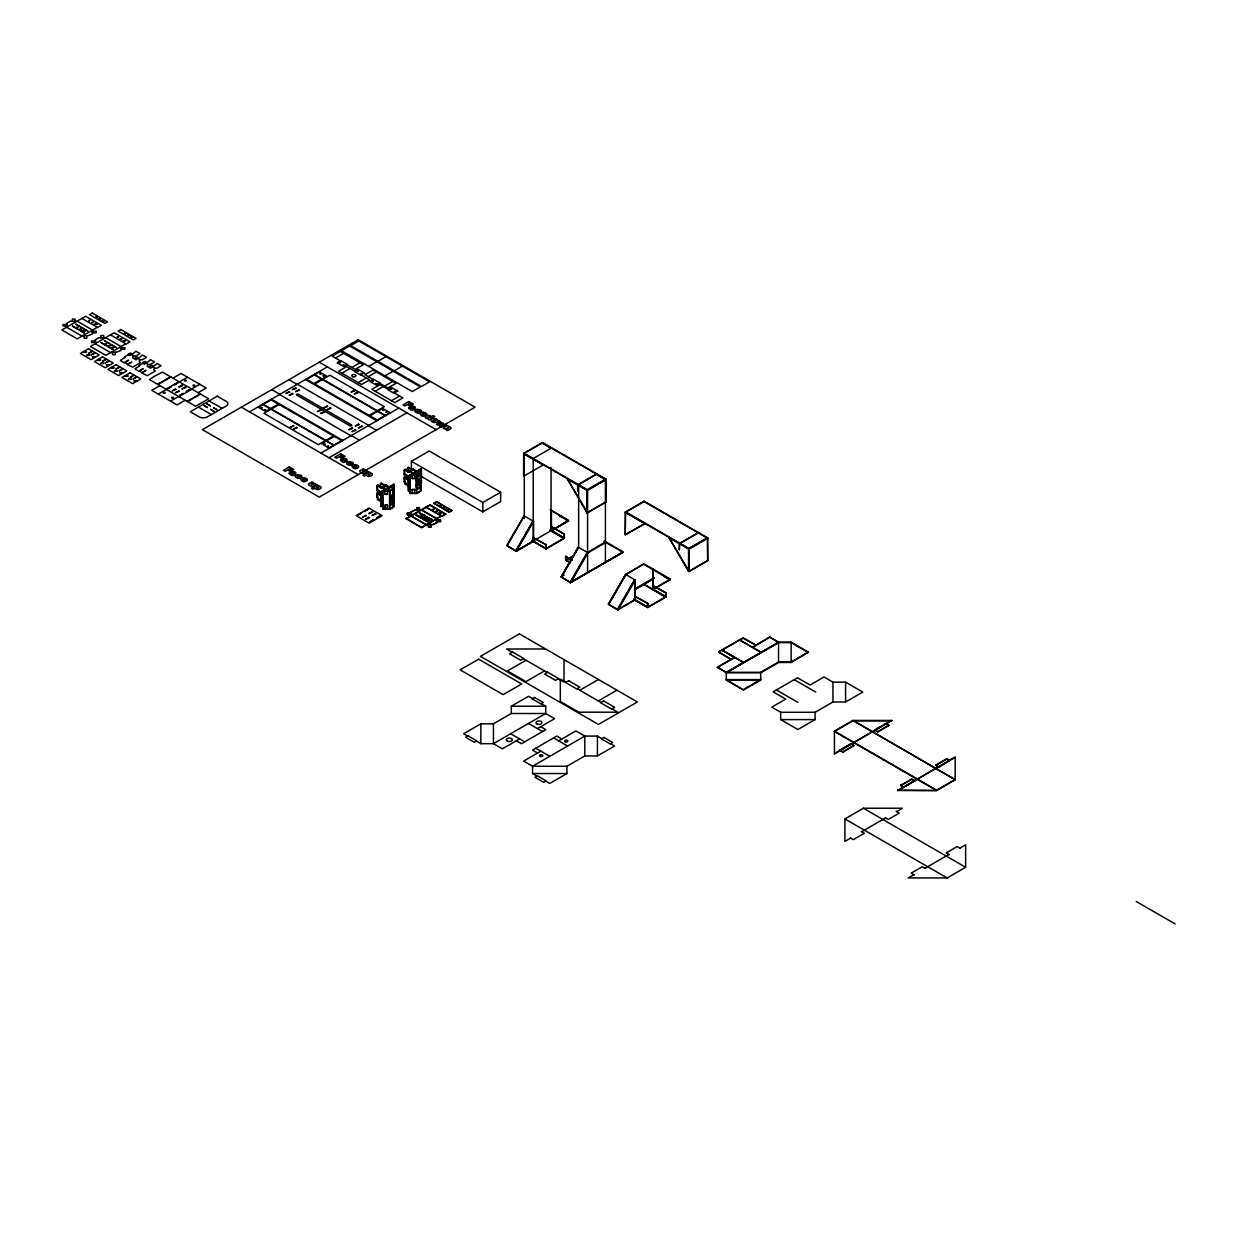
<?xml version="1.0" encoding="UTF-8"?>
<svg xmlns="http://www.w3.org/2000/svg" width="1237" height="1237" viewBox="0 0 1237 1237"><rect width="100%" height="100%" fill="white"/><g stroke="black" fill="none" stroke-linecap="round" stroke-linejoin="round"><path stroke-width="1.5" d="M66.643 326.042L66.628 327.233L82.044 336.124L84.101 336.124M95.172 342.525L95.172 343.7L110.588 352.607L112.644 352.607M289.195 473.06L290.695 472.271A2.675 1.546 0 0 1 292.179 472.596L294.669 473.044L291.669 471.529C300.174 470.91 293.586 478.533 289.968 474.127A2.35 1.361 0 0 1 289.18 473.261M340.531 459.978L342.03 459.19A2.675 1.546 0 0 1 343.515 459.53L345.989 459.963L343.005 458.463C351.494 457.829 344.922 465.452 341.304 461.045A2.35 1.361 0 0 1 340.515 460.195M408.736 407.7L410.236 406.911A2.675 1.546 0 0 1 411.72 407.251L414.209 407.684L411.21 406.184C419.714 405.55 413.127 413.173 409.509 408.767A2.35 1.361 0 0 1 408.72 407.916M89.605 355.359L86.977 355.467M103.599 363.554L100.97 363.508M117.082 371.332L114.469 371.316M131.168 379.403L128.54 379.45M524.009 515.829L506.706 545.548L516.401 551.145L533.595 541.218L533.595 521.365L523.9 515.767M524.287 515.984L507.093 545.764L516.015 551.3L533.209 541.373L533.209 458.54L551.053 448.242L542.131 443.093M515.736 550.759L532.931 520.978M516.015 551.3L533.209 521.133M516.401 551.145L533.595 521.365M551.331 510.355L568.649 520.978L551.455 530.92L551.455 511.051M551.053 467.416L551.053 531.06L568.525 520.282L550.233 509.721M605.805 542.44L587.962 552.753L578.251 547.141L561.057 576.937L570.767 582.534L623.015 552.367L603.919 541.358M578.375 547.218L561.181 576.999L564.18 575.128M578.653 547.372L561.443 577.153L570.381 582.689L622.613 552.522L622.891 551.671L604.584 541.095M570.102 582.148L587.297 552.367M570.381 582.689L587.575 552.522L605.697 541.744M570.767 582.534L587.962 552.753M613.969 546.522L613.691 547.372M625.535 574.447L608.341 604.228L618.036 609.826L635.23 580.045L625.535 574.447L643.379 564.134L670.284 579.658L652.703 589.74L652.981 569.035M608.449 604.29L625.644 574.509M617.371 609.439L634.566 579.658M635.23 580.045L635.23 599.899L617.65 609.98L634.844 579.813L634.844 600.131L647.446 607.398L666.063 596.636L666.063 592.894L653.09 585.843L666.063 592.894M661.238 573.813L660.975 574.664M663.944 576.38L669.897 579.813L670.176 578.962L644.044 563.886L625.922 574.664L608.728 604.445L617.65 609.98M86.899 354.864L89.59 354.849M100.955 362.982L103.645 362.967M114.438 370.76L117.113 370.744M128.493 378.878L131.184 378.862M92.404 356.627L94.986 356.612M106.459 364.745L109.057 364.729M119.927 372.523L122.525 372.523M133.998 380.64L136.58 380.625M86.435 352.251L83.93 352.313M94.971 357.215L92.435 357.215M100.491 360.369L98.032 360.477M109.026 365.332L106.49 365.332M113.943 368.178L111.423 368.162M122.509 373.11L119.927 373.064M127.968 376.342L125.509 376.326M136.565 381.228L134.029 381.228M391.464 499.825C390.799 503.258 394.216 497.088 390.165 500.428M83.884 351.664L86.42 351.664M97.955 359.781L100.475 359.781M111.423 367.575L113.959 367.559M125.478 375.677L128.014 375.677M165 393.273L163.361 393.289M186.184 381.042L184.545 381.058M173.536 398.206L171.897 398.206M194.75 385.959L193.111 386.006M163.346 392.407L165 392.392M184.514 380.176L186.184 380.161M171.881 397.324L173.551 397.324M193.065 385.109L194.719 385.094M97.321 327.31L77.266 338.892L61.85 329.985L85.616 316.27L101.357 325.362L97.646 327.496L81.905 318.419M125.865 343.793L105.81 355.375L90.394 346.468L114.16 332.753L129.9 341.829L126.189 343.979L110.449 334.887M157.563 384.29L170.551 376.79M157.934 384.506L170.922 377.007M159.929 385.65L151.826 390.335L177.046 404.901L185.148 400.216M172.917 378.166L181.035 373.481L206.254 388.031L198.136 392.717M166.052 389.191L179.04 381.692M158.321 394.093L166.423 389.408M179.411 381.908L187.529 377.223M170.551 401.144L178.669 396.458M191.642 388.975L199.76 384.29M179.04 396.675L192.013 389.191M187.143 401.36L200.131 393.876M187.529 401.577L200.502 394.093M335.521 358.034L343.639 353.349M249.487 411.859L327.388 366.879M271.027 399.86L258.208 407.251L260.079 408.334L261.703 407.406L262.445 407.839L260.821 408.767L263.326 410.205L265.692 409.71L264.069 410.638L265.568 411.504L278.387 404.112M306.59 379.311L319.424 371.92L321.295 373.002L319.672 373.93L320.414 374.363L322.037 373.435L324.542 374.873L322.919 375.816L323.661 376.234L325.285 375.306L326.784 376.172L313.966 383.578M279.145 404.545L263.96 413.297L318.388 444.717L333.573 435.965M296.524 394.51L297.328 394.031M314.708 383.996L329.877 375.244L384.305 406.664L369.136 415.431M341.876 373.172L349.994 368.487M351.88 367.482L359.998 362.797M368.672 366.415L376.79 361.73M377.904 361.328L386.021 356.643M368.255 376.651L376.373 371.966M358.235 382.62L366.353 377.934M385.032 375.847L393.15 371.162M394.263 370.775L402.381 366.09M375.105 391.248L383.223 386.562M384.614 386.099L392.732 381.413M391.464 400.695L399.582 396.01M350.952 425.93L351.756 425.466M334.315 436.398L321.496 443.789L325.362 444.16L323.738 445.088L326.243 446.542L328.609 446.031L326.985 446.959L328.856 448.041L341.675 440.65M369.878 415.864L382.712 408.457L384.212 409.323L382.589 410.267L384.954 409.756L387.444 411.194L385.836 412.137L388.202 411.627L390.072 412.71L377.254 420.116M320.893 453.082L398.793 408.102M329.011 457.767L406.896 412.787M411.395 470.663L411.395 461.293L429.239 450.995L500.645 492.218L500.645 501.588L482.801 511.886L421.353 476.415M382.805 501.913L376.914 497.382L376.914 493.64L377.934 493.053L381.986 495.388L377.285 493.424L377.285 490.532L381.336 492.45L376.914 489.898L376.914 486.141L377.934 485.043L385.387 489.172M381.274 483.126L380.254 484.208L381.274 483.126L388.743 487.239M410.019 486.187L404.128 481.672L404.128 477.915L405.164 477.327L409.215 479.678L404.514 477.698L404.514 474.822L408.566 477.157L409.215 476.353L404.128 474.173L404.128 470.431L405.164 469.333L409.864 472.039L409.864 471.111L409.864 472.039M407.483 472.24L407.483 468.498L408.504 467.4L413.204 470.106L413.204 469.179L413.204 470.106M376.914 486.141L377.934 485.043M404.128 470.431L405.164 469.333M407.483 468.498L408.504 467.4M376.914 489.898L381.986 492.079M380.254 487.966L380.903 483.837M404.128 474.173L409.215 476.353M382.635 486.821L381.986 488.136L382.635 486.821L386.037 488.801M385.975 484.889L385.325 486.203L385.975 484.889L389.392 486.868L389.392 488.739M377.285 490.532L381.986 492.512M404.514 474.822L409.215 476.786M394.201 484.456L381.228 491.955L380.903 506.753L380.903 491.769L393.876 484.27L394.201 499.454L390.737 501.511L390.737 495.418M421.43 468.746L408.133 476.044L408.457 491.228L408.457 476.23L421.43 468.746L421.43 483.729L416.56 486.543M393.876 484.27L393.737 506.613L389.562 508.747L382.805 508.747L382.48 490.764L393.737 484.904M410.019 475.224L420.967 469.179L420.967 490.888L416.792 493.037L409.694 492.852L409.694 475.039L416.792 475.224L420.967 473.091M387.088 488.924L389.779 487.378M416.854 471.56L418.616 471.838L418.616 476.508L415.957 477.142L417.395 477.219M381.97 493.393L381.97 497.15M393.505 486.357L393.598 507.17L389.887 509.319L382.805 509.01L382.805 490.579L389.562 490.579L393.289 488.429M409.2 477.683L409.2 481.425M420.364 470.864L420.364 474.606M376.914 497.382L377.934 497.228M404.128 481.672L405.164 481.502M420.503 468.808L420.503 491.259L416.792 493.408L410.019 493.408L410.019 474.853L416.792 474.853L420.503 472.704M382.805 490.95L389.562 490.95L393.737 488.801M376.914 493.64L381.986 495.821L377.563 493.269L377.563 497.011M389.562 490.95L393.289 488.801M377.285 497.599L377.934 499.099M404.514 481.889L405.164 483.389M418.616 479.322L416.854 479.059L418.616 479.322L418.616 484.007L415.957 484.641L417.395 484.718M416.281 475.101L416.281 479.678L416.931 474.73M381.97 500.892L381.97 504.634M408.504 485.198L409.2 488.924M420.364 478.348L420.364 482.105M416.189 481.131L416.931 480.698L416.281 487.162L416.281 481.085M416.606 481.27L417.256 486.976L416.281 487.162M417.487 481.023L415.957 480.884L417.487 481.023L417.487 478.688M390.629 501.14L394.201 499.454M415.957 486.512L421.43 483.729M389.964 504.248L393.737 502.701M415.694 489.388L420.967 486.976M390.289 504.433L393.289 502.701M416.019 489.574L420.503 486.976M385.789 507.402L382.805 509.134L389.562 509.134L393.598 507.17M390.289 504.804L393.289 503.072M416.019 489.945L420.503 487.363M416.73 509.69L410.962 511.84L410.962 513.386M410.962 512.211L414.689 510.061L421.446 510.061L436.862 518.968M406.184 518.504L421.601 527.41L441.655 515.829L421.601 527.782L406.184 518.504L429.95 504.773L445.691 514.236L441.98 516.386L426.239 507.294L441.98 516.015L445.691 513.865M406.184 518.875L429.95 505.16L445.691 514.236M433.909 503.134L436.615 501.573L451.83 510.355L449.139 512.365L433.909 503.134L449.139 511.917L451.83 510.355M433.909 503.583L436.615 502.021L451.83 510.804M416.235 515.04L422.157 517.7L421.508 518.458L416.235 515.04L422.157 517.7M419.59 513.108L425.513 515.783L424.863 516.525L419.59 513.108L425.513 515.783M416.235 515.412L422.157 518.087M419.59 513.479L425.513 516.154M543.43 464.818L523.638 476.26L523.638 453.391L542.455 442.521L606.068 479.245L606.068 502.114L587.575 512.798L567.443 479.059L586.926 512.798L606.068 501.743M542.78 442.707L523.638 453.763L543.105 465.004M422.729 518.782L428.651 521.457L428.002 522.2L422.729 518.782L428.651 521.457M426.069 516.85L431.991 519.525L431.342 520.267L426.069 516.85L431.991 519.525M422.729 519.153L428.651 521.828M426.069 517.236L431.991 519.896M410.962 515.736L426.378 524.643L433.151 524.643L436.862 522.493M431.094 525.014L436.862 522.864L436.862 521.318M411.395 461.293L482.801 502.516L500.645 492.218M597.146 473.987L578.004 485.043L577.679 491.228L577.679 484.858L596.822 473.802M567.443 479.059L586.926 490.3L606.068 479.245M564.428 534.214L551.841 526.947L564.428 534.214L564.428 537.956L545.795 548.718L533.209 541.45M516.015 550.929L568.262 520.762M546.197 544.744L533.209 537.693L546.197 544.744L546.197 548.857L532.111 540.739M546.197 548.857L564.041 538.559L564.041 534.43M645.065 523.498L625.273 534.941L625.273 512.072L644.09 501.201L707.703 537.925L707.703 560.794L689.21 571.479L669.093 537.739L688.561 571.479L707.703 560.423M644.415 501.387L625.273 512.443L644.74 523.684M570.381 562.912L565.665 560.175L565.665 556.434L572.344 559.851M565.665 560.175L574.169 555.274M566.051 556.202L566.051 560.33L572.545 556.588M570.381 582.302L622.613 552.15M698.781 532.668L679.639 543.723L679.314 549.908L679.314 543.538L698.457 532.482M644.09 524.071L625.273 534.554L625.597 511.886L688.885 548.424L707.378 537.739L707.703 560.794M669.093 537.739L688.561 548.981L707.703 537.925M625.273 512.072L689.21 548.981L707.703 538.311L643.766 501.387M634.457 589.137L654.048 577.834M634.844 589.369L654.435 578.066M635.663 589.276L653.151 579.179M526.034 660.233L507.433 670.964L525.926 681.649L544.527 670.902M617.65 609.609L634.844 599.682M652.703 589.369L669.897 579.442M647.832 603.424L634.844 596.373L647.832 603.424L647.832 607.537L633.746 599.419M647.832 607.537L665.676 597.239L665.676 593.111M537.43 728.593L554.624 718.666L545.703 713.517L511.298 713.517L493.455 723.815L480.837 723.815L463.643 733.742L467.679 736.077M511.298 713.517L511.298 706.219L528.493 696.292L532.544 698.627M579.813 690.277L598.414 679.53M519.571 738.906L502.377 748.833L493.455 743.669L480.837 743.669L476.369 741.102M598.306 700.946L616.907 690.215M540.832 751.168L523.638 761.095L532.559 766.26L566.948 766.26L584.807 755.946L597.425 755.946L614.619 746.019L610.583 743.684M558.676 740.87L575.885 730.943L584.807 736.092L597.425 736.092L601.893 738.659M718.728 651.853L743.066 637.797L755.668 645.065L743.066 638.246L718.728 651.853L731.314 659.568L718.728 652.301M808.349 652.548L791.154 642.621L778.537 642.621L726.289 672.773L760.693 672.773L778.537 662.475L791.154 662.475L808.349 652.1L791.154 642.158L778.537 642.158L769.615 637.009L778.537 642.544L726.289 672.696L717.367 667.176L734.562 657.249L721.975 649.982L743.483 662.398L721.975 650.353M769.615 637.009L752.421 647.384L769.615 637.38M717.367 667.547L734.562 657.62M566.948 766.26L566.948 773.542L549.754 783.469L545.718 781.135M717.367 667.176L726.289 672.325L760.693 672.325L778.537 662.027L791.154 662.027L808.349 652.1M743.483 689.535L760.693 679.608L726.289 679.608L743.483 689.999L760.693 680.056L760.693 672.325M815.09 712.296L832.934 701.997L845.567 701.997L862.761 692.071L845.567 682.144L832.934 682.144L824.012 676.979L810.065 685.035L797.478 677.768L773.125 691.823L785.727 699.091L771.78 707.147L780.702 712.296L815.09 712.296L815.09 719.594L797.896 729.521L780.702 719.594L780.702 712.296M834.434 731.129L852.927 720.444L891.877 720.444L834.434 753.982L834.434 731.129L936.656 790.149L955.165 779.48L852.927 720.444L955.165 779.851L955.165 756.982L897.722 790.536L936.656 790.536L955.165 779.851M839.768 750.086L850.793 743.715L853.87 745.494L842.83 752.235L839.768 750.086L842.83 751.849L853.87 745.494M874.729 729.892L885.754 723.537L888.831 725.299L877.791 732.041L874.729 729.892L877.791 731.67L888.831 725.299M834.434 753.611L891.877 720.444M900.768 785.294L911.793 778.939L914.87 780.702L903.83 787.443L900.768 785.294L903.83 787.443M935.729 765.115L946.753 758.745L949.83 760.523L938.79 767.265L935.729 765.115L938.79 767.265M900.768 785.681L911.793 779.31L914.87 781.073M935.729 765.487L946.753 759.116L949.83 760.894M850.623 838.098L844.902 841.407L844.902 818.925L863.395 808.24L902.345 808.24L896.624 811.549M897.722 790.536L955.165 757.369M861.663 831.743L885.584 817.92M913.911 874.652L908.19 877.945L947.14 877.945L965.633 867.276L965.633 844.778L959.912 848.087M924.951 868.281L948.872 854.458M391.541 499.346L391.047 500.861L391.897 499.377M75.07 321.172L77.111 321.172L92.528 330.078L92.528 331.269M86.776 336.124L92.528 333.99L92.528 332.799M103.614 337.655L105.655 337.655L121.071 346.561L121.071 347.736M115.304 352.607L121.071 350.458L121.071 349.282M129.359 353.658L133.41 355.993L135.838 355.993L139.997 353.612L135.931 351.262L132.498 354.184L130.473 353.009L128.246 354.308L130.272 355.467L127.767 355.05L124.349 357.014L125.169 357.478L120.468 360.199L120.901 360.879L124.148 362.75L128.571 360.199L124.891 362.75L127.396 364.204L131.818 362.07L127.396 364.637L132.637 367.219L140.74 362.534L139.116 361.606L139.905 359.751L135.838 357.4M139.905 359.751L142.332 359.751L146.492 357.354L142.425 355.004L138.992 357.941L136.967 356.766L134.725 358.05L136.766 359.225L135.884 359.735L132.637 357.849L133.41 355.993M143.956 362.085L148.007 364.436L150.45 364.436L154.594 362.039L150.543 359.689L147.095 362.611L145.069 361.451L142.843 362.735L144.868 363.91L142.363 363.477L138.961 365.441L139.766 365.92L135.065 368.626L135.498 369.306L138.745 371.193L143.183 368.626L139.487 371.193L141.992 372.631L146.043 370.28L141.992 373.064L147.234 375.661L155.352 370.976L153.728 370.033L154.501 368.178L150.45 365.843M154.501 368.178L156.944 368.178L161.088 365.781L157.037 363.446L153.589 366.368L151.563 365.193L149.337 366.477L151.362 367.652L150.481 368.162L147.234 366.291L148.007 364.436M410.019 475.503L416.792 475.503M412.076 478.332L414.735 478.332M393.289 485.708L393.289 490.996M412.076 489.666L414.735 489.666M420.503 490.084L420.503 469.179M382.805 491.213L389.562 491.213M412.076 492.774L414.735 492.774M410.019 493.3L416.792 493.3M384.846 494.058L387.521 494.058M393.289 500.506L393.289 505.794M384.846 505.376L387.521 505.376M416.73 507.943L419.405 507.943M384.846 508.484L387.521 508.484M419.405 509.69L421.446 509.69L436.862 518.581L436.862 520.143M407.298 513.386L411.426 513.386M407.298 514.561L411.426 514.561M436.414 520.143L440.542 520.143M436.414 521.318L440.542 521.318M410.962 514.561L410.962 516.107L426.378 525.014L428.435 525.014M428.435 526.761L431.094 526.761M545.502 648.992L506.551 648.992L512.288 652.286M778.537 662.475L778.537 642.158L726.289 672.325L726.289 680.056L760.693 680.056M511.298 706.219L545.703 706.219L545.703 713.517L493.455 743.669L493.455 723.815M780.702 719.594L815.09 719.594M891.877 720.831L852.927 720.831L834.434 731.5L936.656 790.536L897.722 790.149M584.807 755.946L584.807 736.092L532.559 766.26L532.559 773.542L566.948 773.542M356.442 465.808L354.833 465.854L356.488 466.813L356.519 465.854M542.131 442.707L606.068 479.631L587.575 490.3L523.638 453.391M596.497 474.467L605.419 479.631L605.419 562.448M606.068 502.114L605.743 479.059L587.25 489.744L587.25 512.613M373.187 379.496L364.946 374.734L373.064 370.049L396.041 383.315L387.923 388.001L379.682 383.254M340.453 360.895L332.212 356.132L340.33 351.447L363.307 364.714L355.189 369.399L346.948 364.637M388.155 389.408L379.914 384.645L371.796 389.33L394.773 402.597L402.891 397.912L394.649 393.165M354.926 371.332L346.685 366.585L338.567 371.27L361.544 384.537L369.662 379.852L361.42 375.089M523.638 475.874L523.962 453.206L587.575 489.929L587.575 572.762M319.27 362.194L436.104 429.656M314.337 374.424L385.372 415.431M559.325 515.984L562.309 517.7M565.278 519.416L568.262 521.133M313.966 374.641L385.372 415.864M306.219 379.11L377.625 420.333M305.477 379.527L376.883 420.75M564.428 537.956L551.841 530.688L551.841 526.947M666.063 596.636L653.476 589.369L653.476 585.627M297.359 384.212L368.765 425.435M549.955 530.054L564.041 538.188M665.676 596.868L643.766 584.22L665.676 597.239M888.831 725.671L885.754 723.537M288.87 379.744L296.988 384.429M368.394 425.652L376.512 430.337M549.955 530.426L564.041 538.559M739.819 640.039L761.343 652.471L739.819 640.117M794.231 679.639L815.74 692.071M298.163 394.046L351.741 424.987M296.54 394.99L350.117 425.915M565.665 556.434L571.958 560.067M417.487 471.189L418.616 471.838M413.204 469.179L416.606 471.142M412.555 469.55L415.957 471.529L415.957 473.4M407.854 467.772L412.555 470.493M271.769 389.624L279.887 394.309M351.293 435.532L359.395 440.217M279.516 394.526L350.921 435.749M532.111 540.353L546.197 548.486M566.051 559.959L569.36 561.861M633.746 599.033L647.832 607.166M566.051 560.33L569.36 562.247M414.148 473.122L415.261 473.756L413.498 473.493M409.864 471.111L413.266 473.075L413.266 474.946M409.215 471.483L412.617 473.446L412.617 475.333M404.514 469.704L409.215 472.426M416.281 479.678L417.256 479.492L417.256 474.915M776.372 689.952L797.896 702.369M271.398 399.211L342.804 440.434M270.656 399.644L342.061 440.867M404.128 477.915L409.215 480.111L404.777 477.544L404.777 481.301M1136.2 901.448L1175.15 923.931M404.514 483.76L409.37 486.574M262.909 404.112L334.315 445.335M262.538 404.329L333.944 445.552M853.87 745.865L850.793 743.715M393.289 484.904L392.964 502.516M726.289 680.056L743.483 689.999M390.273 486.914L391.387 487.548L389.392 487.146M380.625 483.497L385.325 486.203M386.686 488.708L388.047 489.481L386.284 489.218M377.285 485.43L381.986 488.136M241.37 407.174L358.22 474.621M209.146 400.881L222.134 408.38M377.285 499.47L382.156 502.284M198.399 407.081L211.388 414.581M896.222 811.333L899.299 813.096L888.274 819.466L885.197 817.703M960.299 848.319L957.222 846.541L946.197 852.911L949.258 854.69M863.395 808.24L965.633 867.276M844.902 818.925L947.14 877.945M861.261 831.511L864.338 833.29L853.298 839.645L850.236 837.882M925.338 868.498L922.261 866.735L911.236 873.106L914.298 874.868M566.067 682.329L560.33 679.036L560.33 701.518L578.839 712.203L617.789 712.203L612.052 708.894M577.091 688.7L601.027 702.523M523.313 658.656L547.249 672.48M558.274 678.85L564.01 682.144L564.01 659.661M541.234 703.652L545.703 706.219M540.677 726.722L545.78 729.675L521.442 743.731L516.324 740.777M561.923 738.999L556.82 736.046L532.482 750.101L537.585 753.039M528.493 723.444L542.533 731.546M553.573 737.917L567.613 746.019M510.649 733.742L524.689 741.844M535.714 748.215L549.754 756.317M532.559 773.542L537.028 776.109M390.706 504.696C394.464 505.33 391.48 500.97 390.969 504.742M845.567 682.144L845.567 701.997M832.934 682.144L832.934 701.997M791.154 642.158L791.154 662.475M689.21 548.981L689.21 571.479M688.885 548.424L688.885 571.293M688.561 548.981L688.561 571.479M653.09 569.731L653.09 589.601M647.446 603.641L647.446 607.398M597.425 736.092L597.425 755.946M586.926 490.3L586.926 512.798M578.653 484.78L578.653 548.053M545.795 544.96L545.795 548.718M524.287 453.391L524.287 518.581M482.801 502.516L482.801 511.886M480.837 723.815L480.837 743.669M421.106 468.545L421.106 483.543M417.967 472.209L417.967 476.894M417.967 479.693L417.967 484.378M416.792 474.853L416.792 493.408M416.606 473.771L416.606 487.363M414.735 493.408L414.735 489.388L412.076 489.388L412.076 493.408M408.875 477.482L408.828 481.641M408.875 484.981L408.828 489.141M408.133 468.127L408.133 471.869M405.164 474.451L405.164 477.327M404.777 470.045L404.777 473.802M393.289 484.517L393.289 506.984M391.387 495.047L391.387 501.14M389.887 491.135L389.887 509.319M389.562 490.579L389.562 509.134M387.521 509.134L387.521 505.113L384.846 505.113L384.846 509.134M381.645 493.207L381.599 497.367M381.645 500.707L381.599 504.851M377.934 490.161L377.934 493.053M377.563 485.77L377.563 489.512M100.939 337.917L100.939 335.536L103.614 335.536L103.614 337.917L98.883 337.655L95.172 339.804L95.172 340.979M72.395 321.45L72.395 319.053L75.07 319.053L75.07 321.45L70.354 321.172L66.628 323.321L66.628 324.511M423.24 412.338A3.417 1.979 0 0 1 425.605 412.988A4.407 2.551 0 0 1 426.765 413.978A2.613 1.515 0 0 1 426.765 414.89A4.082 2.366 0 0 1 425.683 415.833L421.863 414.503L424.832 416.22A3.263 1.886 0 0 1 423.023 416.25A4.453 2.582 0 0 1 421.26 415.555L420.132 413.761A3.185 1.84 0 0 1 423.255 412.385M391.016 496.532L392.144 496.223L391.031 496.439M76.91 327.403L78.055 327.48L76.926 327.341M79.864 329.258L81.58 329.305L79.864 329.258M82.833 331.114L85.121 331.191L82.848 331.052M88.801 320.538L89.945 320.584L88.801 320.507M91.754 322.393L93.471 322.501L91.785 322.3M94.708 324.264L96.996 324.326L94.708 324.264M95.96 317.043L97.104 317.074L95.96 317.043M98.929 318.899L100.645 318.945L98.929 318.852M101.882 320.754L104.171 320.831L101.882 320.754M105.454 343.886L106.583 343.948L105.47 343.809M108.408 345.741L110.124 345.788L108.423 345.695M111.361 347.597L113.649 347.736L111.423 347.458M117.329 337.021L118.474 337.052L117.345 336.99M120.298 338.876L122.015 338.923L120.314 338.83M123.252 340.732L125.54 340.809L123.267 340.67M124.504 333.526L125.648 333.557L124.504 333.526M127.457 335.382L129.174 335.428L127.457 335.382M130.426 337.237L132.715 337.299L130.426 337.237M421.245 516.293L422.389 516.324L421.245 516.262M421.245 515.922L422.374 516.262L421.245 515.875M424.198 518.148L425.915 518.195L424.214 518.102M424.198 517.777L425.915 517.824L424.214 517.715M427.167 519.633L429.44 519.772L427.213 519.494M427.167 520.004L429.44 520.143L427.213 519.865M433.12 509.428L434.264 509.056L433.136 509.397M436.089 511.283L437.79 510.912L436.12 511.19M439.042 513.139C442.212 514.422 440.233 513.247 439.537 512.659C443.604 513.541 439.011 511.067 439.181 513.154M440.295 506.01L441.423 505.516L440.326 505.933M443.248 507.866C446.371 509.567 444.361 505.948 443.248 507.866M446.217 509.273C448.01 512.798 449.665 506.737 446.232 509.196M295.272 475.828L295.488 477.157L297.792 478.41L300.313 478.286L297.112 476.693L298.797 475.719L301.612 477.436A2.721 1.577 0 0 0 301.936 476.384A3.912 2.258 0 0 0 300.746 475.271L297.39 474.652L295.272 475.828M346.607 462.746L346.808 464.091L349.128 465.344L351.648 465.205L348.447 463.612L350.117 462.653L352.947 464.354A2.721 1.577 0 0 0 353.256 463.303A3.912 2.258 0 0 0 352.066 462.19L348.726 461.571L346.607 462.746M414.812 410.468L415.029 411.813L417.333 413.065L419.869 412.926L416.653 411.333L418.338 410.375L421.168 412.076A2.721 1.577 0 0 0 421.477 411.024A3.912 2.258 0 0 0 420.286 409.911L416.931 409.292L414.812 410.468M446.232 509.644L448.443 509.582L446.356 509.659M291.375 473.415L293.556 473.817L291.375 473.415M342.711 460.334L344.891 460.736L342.711 460.334M410.916 408.055L413.096 408.457L410.916 408.055M305.554 479.353L303.498 478.935L305.554 479.353M425.095 414.008L423.039 413.575L425.095 414.008M439.166 420.92L436.522 424.26L437.96 425.095L441.315 424.105L439.645 426.069L441.099 426.904L446.866 425.373L445.32 424.477L441.965 425.605L443.712 423.549L442.258 422.714L438.81 423.719L440.728 421.832L439.166 420.92M302.694 479.399L305.292 481.564A3.263 1.886 0 0 1 303.482 481.595A4.453 2.582 0 0 1 301.72 480.899L300.591 479.121A3.185 1.84 0 0 1 301.472 478.24A2.984 1.716 0 0 1 303.699 477.683A3.417 1.979 0 0 1 306.065 478.348A4.407 2.551 0 0 1 307.209 479.322A2.613 1.515 0 0 1 307.224 480.25A4.082 2.366 0 0 1 306.142 481.178L302.694 479.399M354.029 466.318L356.627 468.498A3.263 1.886 0 0 1 354.818 468.529A4.453 2.582 0 0 1 353.055 467.833L351.911 466.04A3.185 1.84 0 0 1 355.034 464.664A3.417 1.979 0 0 1 357.385 465.267A4.407 2.551 0 0 1 358.544 466.256A2.613 1.515 0 0 1 358.544 467.169A4.082 2.366 0 0 1 357.478 468.112L354.029 466.318M316.858 487.131L317.368 488.275L318.868 487.409L316.858 487.131M368.193 474.065L368.703 475.209L370.203 474.328L368.193 474.065M430.028 417.225L427.476 417.518L430.028 417.225M435.749 420.41L434.048 421.384L432.873 420.688L434.558 419.714L435.749 420.41M448.629 427.925L445.892 429.672L447.5 430.6L450.175 429.053A2.459 1.423 0 0 0 451.026 428.126A1.933 1.113 0 0 0 450.376 427.291L447.268 425.605L443.062 428.033L444.671 428.961L448.629 427.925M311.26 484.115L311.786 485.012L314.786 483.481L316.394 484.409L312.188 486.852L309.08 485.151A1.917 1.113 0 0 1 308.446 484.332A2.443 1.407 0 0 1 309.296 483.404L311.971 481.858L313.579 482.786L311.26 484.115M362.596 471.05L363.106 471.931L366.121 470.416L367.729 471.343L363.523 473.771L360.415 472.086A1.917 1.113 0 0 1 359.766 471.251A2.443 1.407 0 0 1 360.616 470.323L363.291 468.777L364.915 469.704L362.596 471.05M92.28 313.069L89.59 314.615L104.805 323.414L107.495 321.852L92.28 313.069M72.566 326.151L77.838 329.197L72.566 326.151M75.905 324.218L81.178 327.264L75.905 324.218M79.044 329.908L84.317 332.939L79.044 329.908M82.4 327.975L87.672 331.021L82.4 327.975M120.824 329.537L118.118 331.099L133.333 339.881L136.039 338.335L120.824 329.537M88.476 348.772L80.374 353.457L91.105 359.673L99.223 354.988L95.481 352.823L91.043 354.942L95.094 352.607L92.605 351.153L88.538 353.504L92.234 350.937L88.476 348.772M101.094 342.634L106.367 345.68L101.094 342.634M104.434 340.701L109.722 343.747L104.434 340.701M107.588 346.375L112.861 349.422L107.588 346.375M110.928 344.443L116.201 347.489L110.928 344.443M102.532 356.89L94.429 361.575L105.16 367.776L113.278 363.09L109.536 360.926L105.099 363.06L109.165 360.725L106.66 359.271L102.223 361.405L106.289 359.055L102.532 356.89M116.015 364.668L107.897 369.353L118.644 375.569L126.762 370.884L123.004 368.719L118.953 371.054L122.633 368.502L120.144 367.049L115.706 369.183L119.757 366.832L116.015 364.668M130.071 372.785L121.953 377.471L132.699 383.671L140.817 378.986L137.06 376.837L133.008 379.171L136.689 376.62L134.199 375.167L130.132 377.517L133.812 374.95L130.071 372.785M153.945 376.574L149.461 379.604L195.632 406.262L208.62 398.778L162.434 372.105L153.945 376.574M171.294 386.593L168.046 388.464L171.294 386.593M177.788 382.836L174.541 384.722L177.788 382.836M175.422 388.975L172.175 390.846L176.164 389.408L175.422 388.975M181.901 385.217L178.669 387.104L182.659 385.65L181.901 385.217M178.669 390.846L175.422 392.717L179.411 391.279L178.669 390.846M185.148 387.104L181.901 388.975L185.906 387.521L185.148 387.104M183.153 393.443L179.906 395.314L183.153 393.443M189.648 389.686L186.4 391.572L189.648 389.686M217.264 396.196L190.297 411.766L199.219 416.915A5.737 3.309 0 0 0 207.321 416.915L226.185 406.03A5.737 3.309 0 0 0 226.185 401.345L217.264 396.196M204.151 405.643L207.399 407.514L204.151 405.643M207.027 403.989L210.259 405.86L207.027 403.989M210.646 409.385L213.877 411.272L210.646 409.385M213.506 407.731L216.753 409.602L213.506 407.731M358.22 339.711L202.42 429.656L319.27 497.119L475.054 407.174L358.22 339.711M349.576 346.004L341.458 350.69L412.246 391.557L420.364 386.872L349.576 346.004M358.807 340.933L350.69 345.618L421.477 386.485L429.595 381.8L358.807 340.933M338.211 362.178L337.144 362.797L343.639 366.554L344.706 365.936L343.082 364.992L345.448 365.503L347.319 364.42L340.824 360.678L338.953 361.761L340.577 362.688L338.211 362.178M289.056 391.603L285.824 393.474L289.814 392.036L289.056 391.603M295.55 387.861L292.303 389.732L296.308 388.294L295.55 387.861M292.303 393.474L289.056 395.361L293.061 393.907L292.303 393.474M298.797 389.732L295.55 391.603L299.54 390.165L298.797 389.732M356.055 370.683L354.555 371.548L361.049 375.306L362.549 374.44L360.926 373.497L364.729 373.172L358.235 369.43L356.797 370.25L358.421 371.193L356.055 370.683M293.246 425.513L289.999 427.383L293.989 425.945L293.246 425.513M320.522 409.772L317.275 411.643L321.264 410.205L320.522 409.772M327.016 406.014L323.769 407.901L327.759 406.447L327.016 406.014M354.292 390.273L351.045 392.144L355.034 390.706L354.292 390.273M370.945 380.795L369.878 381.413L376.373 385.155L377.424 384.537L375.816 383.609L378.182 384.119L380.053 383.037L373.559 379.28L371.688 380.362L373.311 381.305L370.945 380.795M296.493 427.383L293.246 429.27L297.236 427.816L296.493 427.383M323.769 411.643L320.522 413.514L324.511 412.076L323.769 411.643M330.264 407.901L327.016 409.772L331.006 408.318L330.264 407.901M357.539 392.144L354.292 394.015L358.282 392.577L357.539 392.144M389.284 388.758L387.784 389.624L394.278 393.366L395.778 392.5L394.155 391.572L397.958 391.248L391.464 387.506L390.026 388.325L391.65 389.268L389.284 388.758M351.973 427.925L348.726 429.796L352.731 428.358L351.973 427.925M358.467 424.183L355.22 426.054L359.209 424.616L358.467 424.183M289.303 466.906L283.474 470.276L285.268 471.297L287.649 469.936L289.875 471.22L291.051 470.555L288.809 469.256L289.845 468.668L292.473 470.184L293.741 469.472L289.303 466.906M355.22 429.796L351.973 431.682L355.962 430.229L355.22 429.796M361.714 426.054L358.467 427.925L362.456 426.487L361.714 426.054M408.844 401.561L403.015 404.916L404.808 405.952L407.189 404.576L409.432 405.875L410.591 405.195L408.349 403.911L409.385 403.308L412.029 404.839L413.282 404.112L408.844 401.561M340.623 453.824L334.81 457.195L336.603 458.231L338.969 456.855L341.211 458.154L342.371 457.474L340.144 456.19L341.165 455.587L343.809 457.118L345.061 456.391L340.623 453.824M428.126 418.694L429.007 419.915L434.821 416.56L433.213 415.617L431.172 416.792L430.445 415.787A2.366 1.376 0 0 0 428.59 415.354A3.232 1.855 0 0 0 426.487 415.988A3.788 2.196 0 0 0 425.389 417.085A2.165 1.252 0 0 0 426.038 418.307L428.126 418.694M317.383 484.981L311.569 488.352L313.177 489.28L315.203 488.105L315.945 489.11A2.381 1.376 0 0 0 317.785 489.543A3.216 1.855 0 0 0 319.888 488.909A3.742 2.165 0 0 0 321.001 487.795A2.18 1.252 0 0 0 320.337 486.589L317.383 484.981M368.719 471.915L362.889 475.271L364.498 476.199L366.539 475.023L367.281 476.044A2.381 1.376 0 0 0 369.121 476.461A3.216 1.855 0 0 0 371.224 475.843A3.742 2.165 0 0 0 372.322 474.714A2.18 1.252 0 0 0 371.672 473.508L368.719 471.915M369.152 508.191L356.179 515.69L369.152 523.174L382.14 515.69L369.152 508.191M361.42 513.092L358.173 514.963L361.42 513.092M367.915 509.35L364.668 511.221L367.915 509.35M365.534 515.473L362.302 517.344L366.291 515.906L365.534 515.473M372.028 511.716L368.781 513.602L372.785 512.149L372.028 511.716M368.781 517.344L365.534 519.215L369.538 517.777L368.781 517.344M375.275 513.602L372.028 515.473L376.017 514.02L375.275 513.602M373.28 519.942L370.033 521.813L373.28 519.942M379.774 516.185L376.527 518.071L379.774 516.185M519.401 633.87L480.451 656.352L598.414 724.449L637.364 701.967L519.401 633.87M478.673 659.182L460.164 669.851L503.134 694.668L521.643 683.984L478.673 659.182M512.675 652.069L509.613 653.832L520.638 660.202L523.699 658.44L512.675 652.069M547.635 672.248L544.574 674.026L555.599 680.396L558.66 678.618L547.635 672.248M468.065 735.86L465.607 737.267L474.312 742.293L476.755 740.87L468.065 735.86M534.6 697.436L532.142 698.859L540.847 703.868L543.306 702.461L534.6 697.436M568.742 680.783L565.68 682.561L576.705 688.932L579.766 687.153L568.742 680.783M603.702 700.977L600.641 702.74L611.666 709.11L614.727 707.348L603.702 700.977M537.415 775.893L534.956 777.3L543.662 782.325L546.105 780.918L537.415 775.893M603.95 737.468L601.491 738.891L610.197 743.916L612.64 742.494L603.95 737.468M67.092 324.511L62.963 324.511L62.963 326.042L67.092 326.042L67.092 324.511M96.208 331.269L92.079 331.269L92.079 332.799L96.208 332.799L96.208 331.269M86.776 335.861L84.101 335.861L84.101 338.258L86.776 338.258L86.776 335.861M95.636 340.979L91.507 340.979L91.507 342.525L95.636 342.525L95.636 340.979M124.751 347.736L120.607 347.736L120.607 349.282L124.751 349.282L124.751 347.736M115.304 352.344L112.644 352.344L112.644 354.725L115.304 354.725L115.304 352.344M414.735 474.591L412.076 474.591L412.076 478.611L414.735 478.611L414.735 474.591M387.521 490.316L384.846 490.316L384.846 494.321L387.521 494.321L387.521 490.316M419.405 507.572L416.73 507.572L416.73 510.324L419.405 510.324L419.405 507.572M411.426 513.015L407.298 513.015L407.298 514.932L411.426 514.932L411.426 513.015M440.542 519.772L436.414 519.772L436.414 521.689L440.542 521.689L440.542 519.772M431.094 524.38L428.435 524.38L428.435 527.132L431.094 527.132L431.094 524.38M352.808 376.713A2.072 1.191 0 0 0 355.947 375.723A2.072 1.191 0 0 0 352.885 374.641A2.072 1.191 0 0 0 352.808 376.713M436.491 419.281A3.495 2.01 0 0 0 434.094 418.616A2.953 1.701 0 0 0 431.852 419.142A2.907 1.67 0 0 0 430.955 420.565A3.603 2.072 0 0 0 432.1 421.817A3.541 2.041 0 0 0 434.527 422.497A2.969 1.716 0 0 0 436.754 421.956A2.984 1.716 0 0 0 437.682 420.812A3.464 1.995 0 0 0 436.491 419.281M565.386 741.86A1.593 0.912 0 0 0 567.86 741.179A1.593 0.912 0 0 0 565.587 740.283A1.593 0.912 0 0 0 565.386 741.86M540.353 756.317A1.593 0.912 0 0 0 542.842 755.621A1.593 0.912 0 0 0 540.554 754.725A1.593 0.912 0 0 0 540.353 756.317M507.634 741.226A3 1.732 0 0 0 512.304 739.912A3 1.732 0 0 0 508.005 738.242A3 1.732 0 0 0 507.634 741.226M537.291 724.109A3 1.732 0 0 0 541.961 722.795A3 1.732 0 0 0 537.662 721.109A3 1.732 0 0 0 537.291 724.109"/></g></svg>
